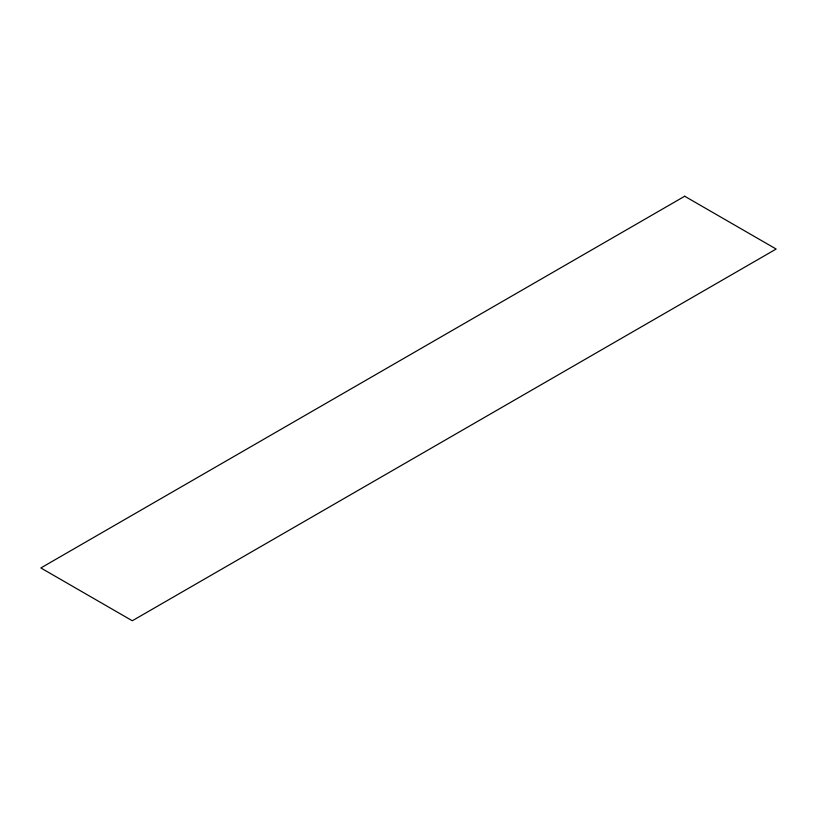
<?xml version="1.0" encoding="UTF-8"?>
<svg xmlns="http://www.w3.org/2000/svg" width="817" height="817" viewBox="0 0 817 817"><rect width="100%" height="100%" fill="white"/><g stroke="black" fill="none" stroke-linecap="round" stroke-linejoin="round"><path stroke-width="1.23" d="M684.697 196.243L40.85 567.958L132.303 620.757L776.15 249.042L684.697 196.243"/></g></svg>
